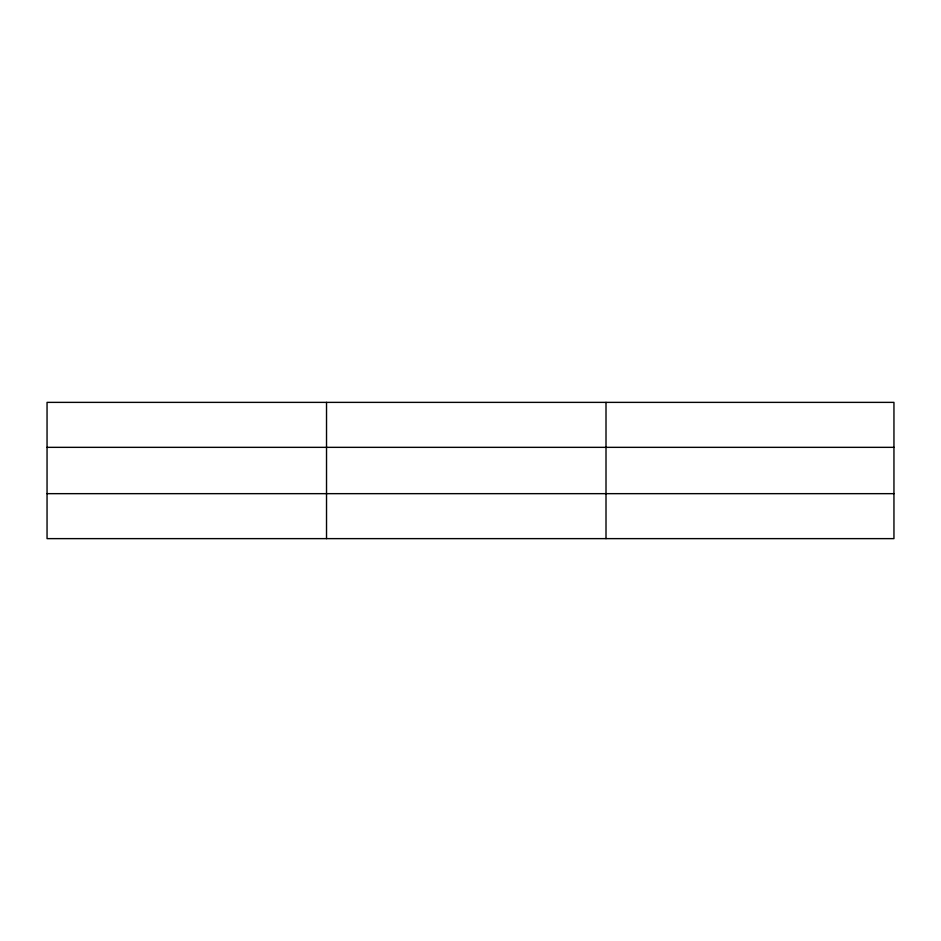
<?xml version="1.0" encoding="UTF-8"?>
<svg xmlns="http://www.w3.org/2000/svg" width="941" height="941" viewBox="0 0 941 941"><rect width="100%" height="100%" fill="white"/><g stroke="black" fill="none" stroke-linecap="round" stroke-linejoin="round"><path stroke-width="1.41" d="M326.527 402.372L326.527 538.628M606.004 402.372L606.004 538.628M893.95 447.34L893.95 402.372L47.05 402.372L47.05 538.628L893.95 538.628L893.95 447.34L47.05 447.34M47.05 493.66L893.95 493.66"/></g></svg>
